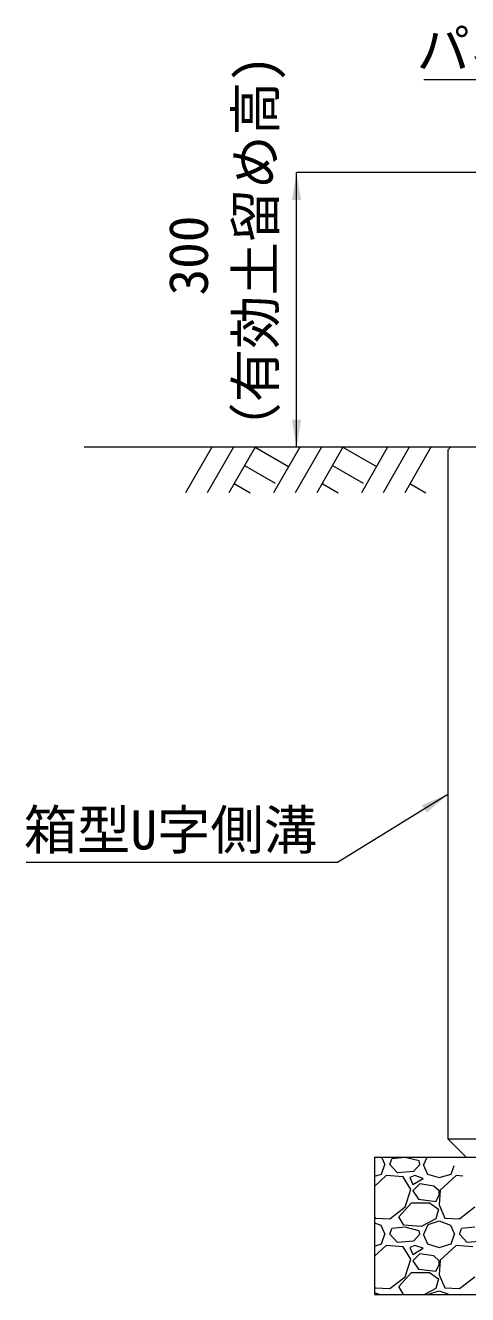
# Model space of a CAD drawing. Units: millimetres at full size; details may follow other scales. Extents: x 187207 to 255567, y 882048 to 905686.
# Drawn here: x 196488 to 196971, y 889840 to 891226 of the extents above; entities that cross this region are included whole.
import ezdxf
from ezdxf.enums import TextEntityAlignment as Align

# ---------------------------------------------------------------- set-up
doc = ezdxf.new("R2010")
doc.units = ezdxf.units.MM
doc.header["$LTSCALE"] = 20
for name, color, linetype, lineweight in [('0_2', 7, 'Continuous', 20), ('基礎材', 7, 'Continuous', 15), ('寸法線', 7, 'Continuous', 13), ('引出線', 4, 'Continuous', 13), ('箱型U字側溝', 2, 'Continuous', 9), ('ﾊｯﾁﾝｸﾞ', 7, 'Continuous', 5)]:
    doc.layers.add(name, color=color, linetype=linetype, lineweight=lineweight)
doc.styles.add('ＭＳ ゴシック', font='')
doc.styles.get('ＭＳ ゴシック').set_extended_font_data('MS Gothic')

# ---------------------------------------------------------------- blocks, each defined once
blk = doc.blocks.new('filled_arrow')
at = {"color": 0, "linetype": 'Continuous', "lineweight": -2}
blk.add_solid([(7.5, 1.25), (0, 0), (7.5, -1.25)], dxfattribs=at)

msp = doc.modelspace()

# ---------------------------------------------------------------- linework, layer by layer
at = {"layer": '0_2'}
msp.add_line((196952.37, 890765.37), (196552.37, 890765.37), dxfattribs=at)
at = {"layer": '基礎材'}
for p, q in [((196869.37, 889990.37), (197519.37, 889990.37)), ((196869.37, 889990.37), (196869.37, 889840.37)), ((196869.37, 889840.37), (197519.37, 889840.37))]:
    msp.add_line(p, q, dxfattribs=at)
at = {"layer": '寸法線'}
for p, q in [((196784.37, 890765.37), (196784.37, 891065.37)), ((197304.37, 891065.37), (196784.37, 891065.37)), ((196902.37, 890765.37), (196784.37, 890765.37))]:
    msp.add_line(p, q, dxfattribs=at)
at = {"layer": '引出線'}
for points in [[(197351.87, 891062.87), (197231.66, 891166.33), (196923.41, 891166.33)], [(196949.37, 890386.37), (196829.16, 890312.09), (196489.16, 890312.09)]]:
    msp.add_lwpolyline(points, dxfattribs=at)
at = {"layer": '箱型U字側溝'}
msp.add_line((196949.37, 890010.37), (197369.37, 890010.37), dxfattribs=at)
at = {"layer": '箱型U字側溝', "lineweight": 13}
msp.add_lwpolyline([(197009.37, 890565.37), (197036.37, 890630.37), (197034.37, 890670.37), (196998.37, 890690.37), (196994.37, 890765.37), (196952.37, 890765.37), (196949.37, 890762.37), (196949.37, 890010.37), (196969.37, 889990.37), (197349.37, 889990.37), (197369.37, 890010.37), (197369.37, 890762.37), (197366.37, 890765.37), (197324.37, 890765.37), (197320.37, 890690.37), (197284.37, 890670.37), (197282.37, 890630.37), (197309.37, 890565.37), (197291.31, 890118.35)], dxfattribs=at)
at = {"layer": 'ﾊｯﾁﾝｸﾞ', "lineweight": 9}
for p, q in [((196691.81, 890765.37), (196663.17, 890715.75)), ((196715.44, 890765.37), (196686.79, 890715.75)), ((196739.06, 890765.37), (196710.41, 890715.75)), ((196739.06, 890765.37), (196775.63, 890744.26)), ((196787.81, 890765.37), (196759.17, 890715.75)), ((196811.44, 890765.37), (196782.79, 890715.75)), ((196835.06, 890765.37), (196806.41, 890715.75)), ((196835.06, 890765.37), (196871.62, 890744.26)), ((196883.81, 890765.37), (196855.16, 890715.75)), ((196907.43, 890765.37), (196878.79, 890715.75)), ((196931.06, 890765.37), (196902.41, 890715.75)), ((196727.64, 890745.59), (196761.05, 890726.3)), ((196823.63, 890745.59), (196857.05, 890726.3)), ((196716.21, 890725.8), (196733.63, 890715.75)), ((196812.21, 890725.8), (196829.63, 890715.75)), ((196908.21, 890725.8), (196925.63, 890715.75))]:
    msp.add_line(p, q, dxfattribs=at)
at = {"layer": 'ﾊｯﾁﾝｸﾞ'}
for p, q in [((196877.16, 889990.37), (196880.78, 889982.52)), ((196886.11, 889982.52), (196888.4, 889988.62)), ((196902.88, 889990.14), (196888.4, 889988.62)), ((196918.12, 889986.33), (196902.88, 889990.14)), ((196918.88, 889982.52), (196918.12, 889986.33)), ((196923.45, 889982.52), (196926.81, 889990.37)), ((196869.37, 889969.62), (196876.97, 889971.85)), ((196876.97, 889971.85), (196880.78, 889982.52)), ((196894.49, 889973.38), (196886.11, 889982.52)), ((196912.02, 889974.9), (196894.49, 889973.38)), ((196918.88, 889982.52), (196912.02, 889974.9)), ((196922.69, 889982.52), (196927.26, 889971.85)), ((196927.26, 889971.85), (196940.21, 889968.04)), ((196940.21, 889968.04), (196953.17, 889971.85)), ((196953.17, 889971.85), (196956.57, 889981.38)), ((196882.3, 889970.33), (196869.37, 889958.53)), ((196900.59, 889968.81), (196882.3, 889970.33)), ((196908.97, 889955.09), (196900.59, 889968.81)), ((196913.54, 889970.33), (196908.21, 889968.04)), ((196908.21, 889968.04), (196911.26, 889960.42)), ((196911.26, 889960.42), (196922.69, 889967.28)), ((196918.88, 889961.19), (196911.26, 889953.57)), ((196922.69, 889967.28), (196913.54, 889970.33)), ((196934.12, 889958.9), (196918.88, 889961.19)), ((196940.21, 889953.57), (196934.12, 889958.9)), ((196958.5, 889970.33), (196940.98, 889954.33)), ((196965.9, 889969.71), (196958.5, 889970.33)), ((196902.88, 889936.04), (196908.97, 889955.09)), ((196911.26, 889953.57), (196917.35, 889944.42)), ((196917.35, 889944.42), (196936.4, 889942.14)), ((196936.4, 889942.14), (196940.21, 889948.99)), ((196940.98, 889954.33), (196940.21, 889938.33)), ((196940.21, 889948.99), (196940.21, 889953.57)), ((196886.11, 889923.09), (196902.88, 889936.04)), ((196896.02, 889925.37), (196909.73, 889940.61)), ((196909.73, 889940.61), (196929.55, 889940.61)), ((196929.55, 889940.61), (196939.45, 889933.75)), ((196939.45, 889933.75), (196936.4, 889923.09)), ((196940.21, 889938.33), (196946.31, 889923.85)), ((196962.31, 889923.09), (196979.08, 889936.04)), ((196869.37, 889925.6), (196870.11, 889923.85)), ((196869.37, 889918.79), (196876.21, 889916.23)), ((196870.11, 889923.85), (196886.11, 889923.09)), ((196876.21, 889916.23), (196880.78, 889906.32)), ((196901.35, 889916.23), (196896.02, 889925.37)), ((196920.4, 889914.7), (196901.35, 889916.23)), ((196936.4, 889923.09), (196920.4, 889914.7)), ((196923.45, 889906.32), (196928.02, 889916.99)), ((196928.02, 889916.99), (196940.21, 889920.8)), ((196940.21, 889920.8), (196952.41, 889916.23)), ((196946.31, 889923.85), (196962.31, 889923.09)), ((196952.41, 889916.23), (196956.98, 889906.32)), ((196876.97, 889895.65), (196880.78, 889906.32)), ((196886.11, 889906.32), (196888.4, 889912.42)), ((196894.49, 889897.18), (196886.11, 889906.32)), ((196902.88, 889913.94), (196888.4, 889912.42)), ((196918.12, 889910.13), (196902.88, 889913.94)), ((196918.88, 889906.32), (196912.02, 889898.7)), ((196918.88, 889906.32), (196918.12, 889910.13)), ((196922.69, 889906.32), (196927.26, 889895.65)), ((196953.17, 889895.65), (196956.98, 889906.32)), ((196962.31, 889906.32), (196964.6, 889912.42)), ((196970.69, 889897.18), (196962.31, 889906.32)), ((196979.08, 889913.94), (196964.6, 889912.42)), ((196869.37, 889893.42), (196876.97, 889895.65)), ((196882.3, 889894.13), (196869.37, 889882.33)), ((196900.59, 889892.61), (196882.3, 889894.13)), ((196912.02, 889898.7), (196894.49, 889897.18)), ((196908.97, 889878.89), (196900.59, 889892.61)), ((196913.54, 889894.13), (196908.21, 889891.84)), ((196908.21, 889891.84), (196911.26, 889884.22)), ((196911.26, 889884.22), (196922.69, 889891.08)), ((196922.69, 889891.08), (196913.54, 889894.13)), ((196927.26, 889895.65), (196940.21, 889891.84)), ((196940.21, 889891.84), (196953.17, 889895.65)), ((196958.5, 889894.13), (196940.98, 889878.13)), ((196976.79, 889892.61), (196958.5, 889894.13)), ((196988.22, 889898.7), (196970.69, 889897.18)), ((196902.88, 889859.84), (196908.97, 889878.89)), ((196918.88, 889884.99), (196911.26, 889877.37)), ((196911.26, 889877.37), (196917.35, 889868.22)), ((196934.12, 889882.7), (196918.88, 889884.99)), ((196940.21, 889877.37), (196934.12, 889882.7)), ((196940.98, 889878.13), (196940.21, 889862.13)), ((196940.21, 889872.79), (196940.21, 889877.37)), ((196896.02, 889849.17), (196909.73, 889864.41)), ((196909.73, 889864.41), (196929.55, 889864.41)), ((196917.35, 889868.22), (196936.4, 889865.94)), ((196929.55, 889864.41), (196939.45, 889857.55)), ((196936.4, 889865.94), (196940.21, 889872.79)), ((196940.21, 889862.13), (196946.31, 889847.65)), ((196869.37, 889849.4), (196870.11, 889847.65)), ((196870.11, 889847.65), (196886.11, 889846.89)), ((196886.11, 889846.89), (196902.88, 889859.84)), ((196901.15, 889840.37), (196896.02, 889849.17)), ((196936.4, 889846.89), (196923.97, 889840.37)), ((196939.45, 889857.55), (196936.4, 889846.89)), ((196946.31, 889847.65), (196962.31, 889846.89)), ((196962.31, 889846.89), (196979.08, 889859.84)), ((196869.37, 889842.59), (196875.29, 889840.37)), ((196927.84, 889840.37), (196928.02, 889840.79)), ((196928.02, 889840.79), (196940.21, 889844.6)), ((196940.21, 889844.6), (196951.49, 889840.37))]:
    msp.add_line(p, q, dxfattribs=at)

# ---------------------------------------------------------------- block references
at = {"layer": '寸法線', "xscale": 4, "yscale": 4}
for p, rotation in [((196784.37, 891065.37), 270), ((196784.37, 890765.37), 90)]:
    msp.add_blockref('filled_arrow', p, dxfattribs=dict(at, rotation=rotation))
at = {"layer": '引出線', "xscale": 4, "yscale": 4, "rotation": 211.7}
msp.add_blockref('filled_arrow', (196949.37, 890386.37), dxfattribs=at)

# ---------------------------------------------------------------- texts
at = {"layer": '寸法線', "style": 'ＭＳ ゴシック'}
for s, p in [('（有効土留め高)', (196773.58, 890756.3)), ('300', (196700.45, 890931.12))]:
    msp.add_text(s, height=42.72, rotation=90, dxfattribs=at).set_placement(p, align=Align.BOTTOM_LEFT)
at = {"layer": '引出線', "style": 'ＭＳ ゴシック'}
msp.add_text('パネックス', height=42.72, dxfattribs=at).set_placement((197206.66, 891221.47), align=Align.TOP_RIGHT)
msp.add_text('箱型U字側溝', height=42.72, dxfattribs=at).set_placement((196646.66, 890369.06), align=Align.TOP_CENTER)

doc.saveas('drawing.dxf')
